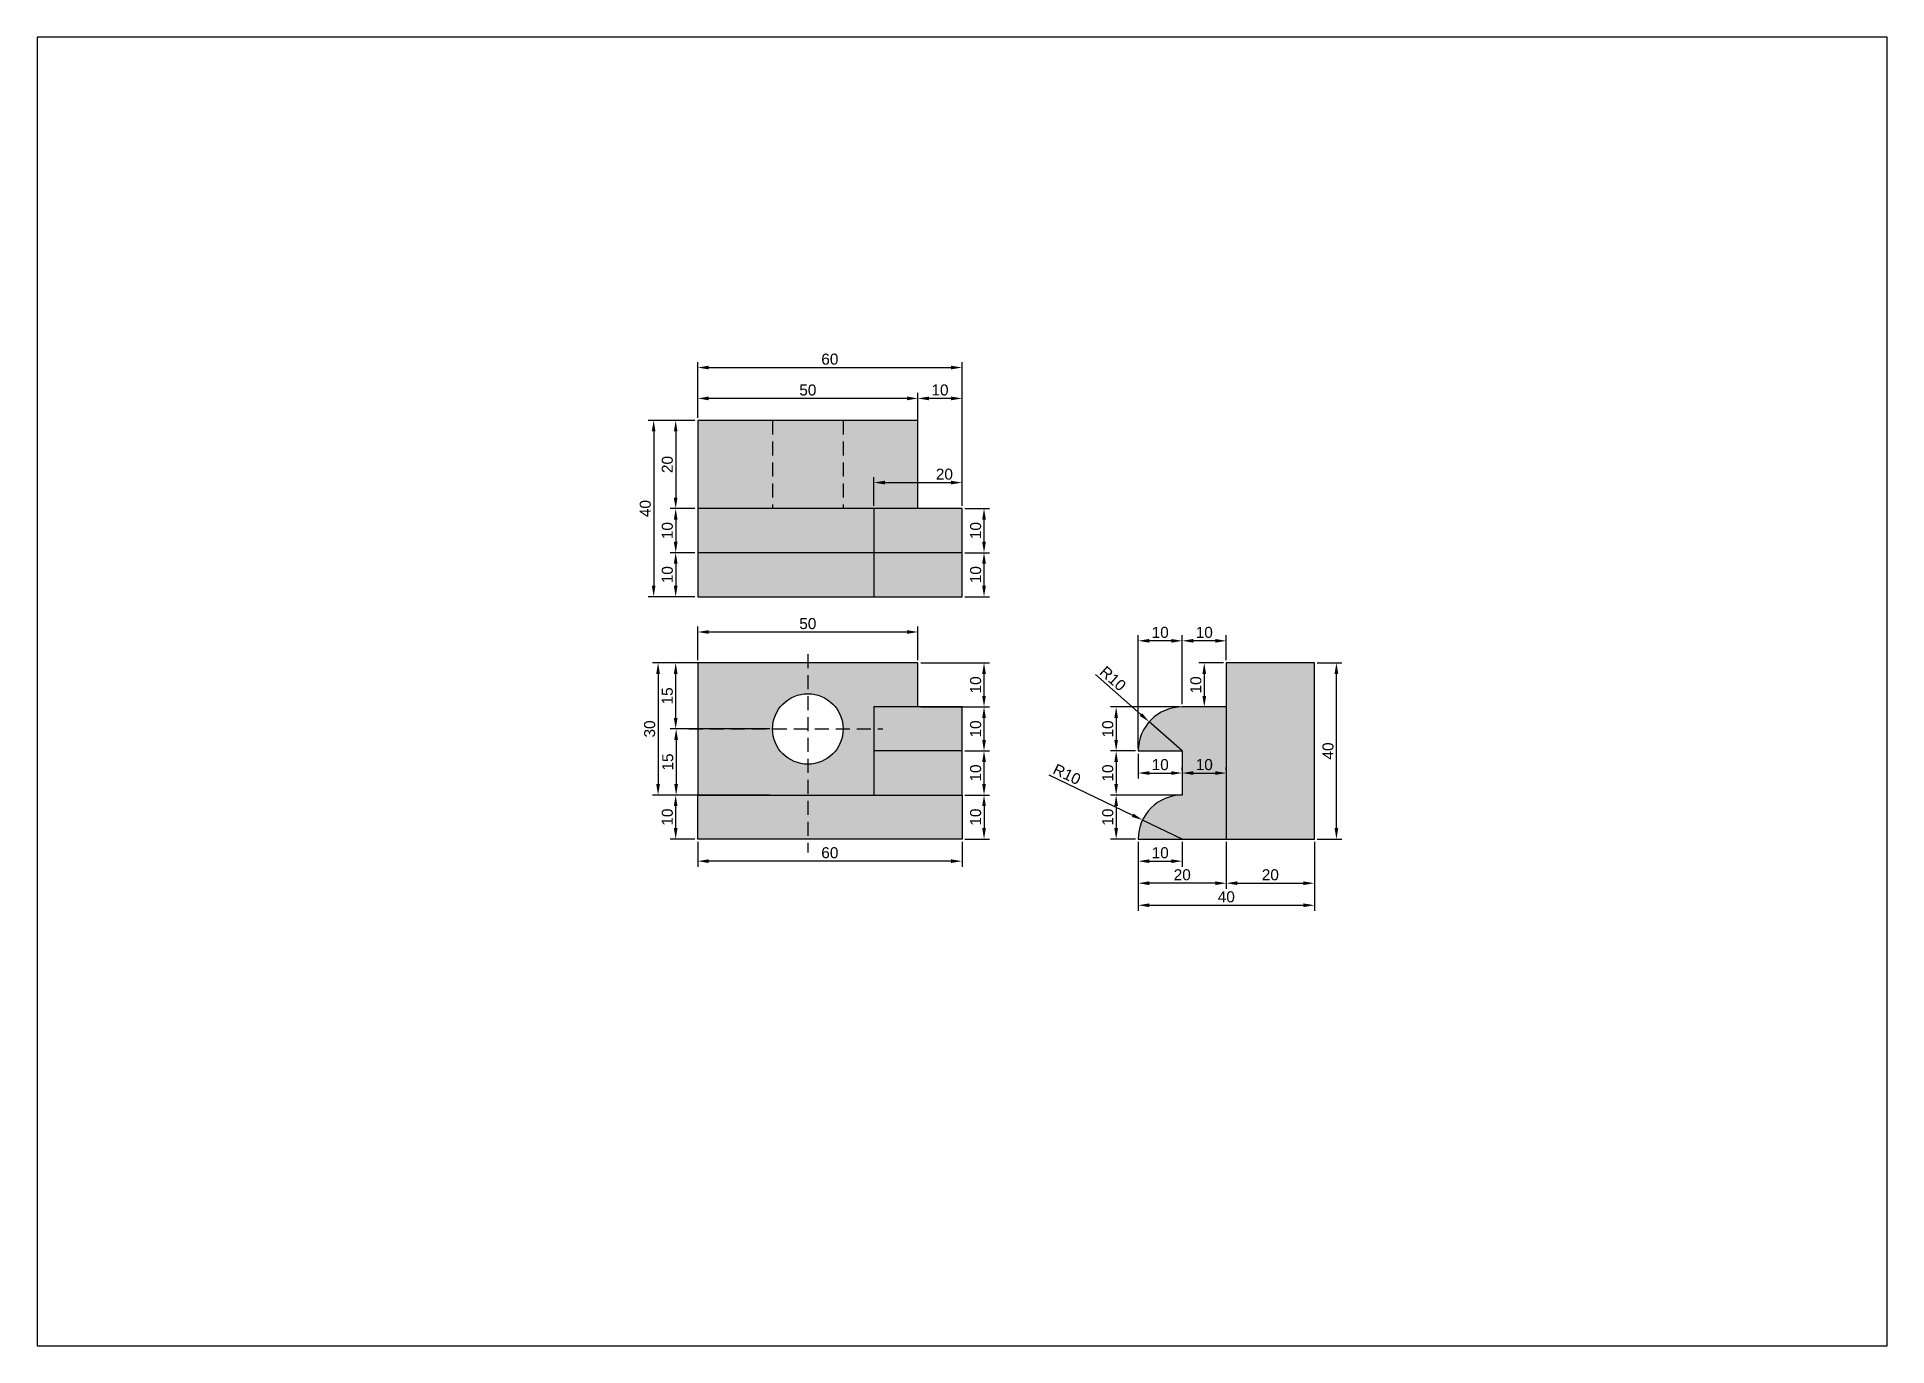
# Model space of a CAD drawing. Header units: millimetres. Extents: x 0 to 420, y 0 to 297.
import ezdxf

# ---------------------------------------------------------------- set-up
doc = ezdxf.new("R2010")
doc.units = ezdxf.units.MM
doc.linetypes.add('HIDDEN2', pattern=[4.7625, 3.175, -1.5875])
doc.styles.get("Standard").update_dxf_attribs({"font": 'arial.ttf'})
doc.dimstyles.new('ISO-25', dxfattribs={"dimtxt": 2.5, "dimasz": 2.5, "dimexe": 1.25, "dimexo": 0.625, "dimtad": 1, "dimtxsty": 'Standard', "dimcen": 2.5, "dimadec": 0, "dimazin": 0, "dimtfac": 1, "dimtmove": 0, "dimatfit": 3, "dimfxl": 1, "dimarcsym": 0})

# ---------------------------------------------------------------- blocks, each defined once
blk = doc.blocks.new('*D2')
at = {"color": 0, "lineweight": -2, "transparency": 16777216}
for p, q in [((150, 155.62), (150, 163.25)), ((197.5, 162), (152.5, 162)), ((200, 155.62), (200, 163.25))]:
    blk.add_line(p, q, dxfattribs=at)
at = {"color": 0, "transparency": 16777216}
for points in [[(152.5, 162.42), (152.5, 161.58), (150, 162)], [(197.5, 162.42), (197.5, 161.58), (200, 162)]]:
    blk.add_solid(points, dxfattribs=at)
at = {"layer": 'Defpoints', "color": 0, "transparency": 16777216}
for p in [(150, 162), (150, 155), (200, 155)]:
    blk.add_point(p, dxfattribs=at)
at = {"color": 0, "transparency": 16777216, "insert": (175, 163.9), "char_height": 2.5, "attachment_point": 5}
blk.add_mtext('50', dxfattribs=at)
blk = doc.blocks.new('*D3')
at = {"color": 0, "lineweight": -2, "transparency": 16777216}
for p, q in [((149.38, 155), (139.75, 155)), ((141, 152.5), (141, 127.5)), ((149.38, 125), (139.75, 125))]:
    blk.add_line(p, q, dxfattribs=at)
at = {"color": 0, "transparency": 16777216}
for points in [[(140.58, 152.5), (141.42, 152.5), (141, 155)], [(140.58, 127.5), (141.42, 127.5), (141, 125)]]:
    blk.add_solid(points, dxfattribs=at)
at = {"layer": 'Defpoints', "color": 0, "transparency": 16777216}
for p in [(150, 155), (141, 125), (150, 125)]:
    blk.add_point(p, dxfattribs=at)
at = {"color": 0, "transparency": 16777216, "insert": (139.1, 140), "char_height": 2.5, "attachment_point": 5, "rotation": 90}
blk.add_mtext('30', dxfattribs=at)
blk = doc.blocks.new('*D4')
at = {"color": 0, "lineweight": -2, "transparency": 16777216}
for p, q in [((200.63, 155), (216.25, 155)), ((215, 147.5), (215, 152.5)), ((200.63, 145), (216.25, 145))]:
    blk.add_line(p, q, dxfattribs=at)
at = {"color": 0, "transparency": 16777216}
for points in [[(214.58, 152.5), (215.42, 152.5), (215, 155)], [(214.58, 147.5), (215.42, 147.5), (215, 145)]]:
    blk.add_solid(points, dxfattribs=at)
at = {"layer": 'Defpoints', "color": 0, "transparency": 16777216}
for p in [(200, 155), (215, 155), (200, 145)]:
    blk.add_point(p, dxfattribs=at)
at = {"color": 0, "transparency": 16777216, "insert": (213.1, 150), "char_height": 2.5, "attachment_point": 5, "rotation": 90}
blk.add_mtext('10', dxfattribs=at)
blk = doc.blocks.new('*D5')
at = {"color": 0, "lineweight": -2, "transparency": 16777216}
for p, q in [((210.63, 145), (216.25, 145)), ((215, 137.5), (215, 142.5)), ((210.63, 135), (216.25, 135))]:
    blk.add_line(p, q, dxfattribs=at)
at = {"color": 0, "transparency": 16777216}
for points in [[(214.58, 142.5), (215.42, 142.5), (215, 145)], [(214.58, 137.5), (215.42, 137.5), (215, 135)]]:
    blk.add_solid(points, dxfattribs=at)
at = {"layer": 'Defpoints', "color": 0, "transparency": 16777216}
for p in [(210, 145), (215, 145), (210, 135)]:
    blk.add_point(p, dxfattribs=at)
at = {"color": 0, "transparency": 16777216, "insert": (213.1, 140), "char_height": 2.5, "attachment_point": 5, "rotation": 90}
blk.add_mtext('10', dxfattribs=at)
blk = doc.blocks.new('*D6')
at = {"color": 0, "lineweight": -2, "transparency": 16777216}
for p, q in [((210.63, 135), (216.25, 135)), ((215, 127.5), (215, 132.5)), ((210.63, 125), (216.25, 125))]:
    blk.add_line(p, q, dxfattribs=at)
at = {"color": 0, "transparency": 16777216}
for points in [[(214.58, 132.5), (215.42, 132.5), (215, 135)], [(214.58, 127.5), (215.42, 127.5), (215, 125)]]:
    blk.add_solid(points, dxfattribs=at)
at = {"layer": 'Defpoints', "color": 0, "transparency": 16777216}
for p in [(210, 135), (215, 135), (210, 125)]:
    blk.add_point(p, dxfattribs=at)
at = {"color": 0, "transparency": 16777216, "insert": (213.1, 130), "char_height": 2.5, "attachment_point": 5, "rotation": 90}
blk.add_mtext('10', dxfattribs=at)
blk = doc.blocks.new('*D7')
at = {"color": 0, "lineweight": -2, "transparency": 16777216}
for p, q in [((210.63, 125), (216.25, 125)), ((215, 122.5), (215, 117.5)), ((210.63, 115), (216.25, 115))]:
    blk.add_line(p, q, dxfattribs=at)
at = {"color": 0, "transparency": 16777216}
for points in [[(214.58, 122.5), (215.42, 122.5), (215, 125)], [(214.58, 117.5), (215.42, 117.5), (215, 115)]]:
    blk.add_solid(points, dxfattribs=at)
at = {"layer": 'Defpoints', "color": 0, "transparency": 16777216}
for p in [(210, 125), (210, 115), (215, 115)]:
    blk.add_point(p, dxfattribs=at)
at = {"color": 0, "transparency": 16777216, "insert": (213.1, 120), "char_height": 2.5, "attachment_point": 5, "rotation": 90}
blk.add_mtext('10', dxfattribs=at)
blk = doc.blocks.new('*D8')
at = {"color": 0, "lineweight": -2, "transparency": 16777216}
for p, q in [((150, 114.38), (150, 108.75)), ((210, 114.38), (210, 108.75)), ((207.5, 110), (152.5, 110))]:
    blk.add_line(p, q, dxfattribs=at)
at = {"color": 0, "transparency": 16777216}
for points in [[(152.5, 110.42), (152.5, 109.58), (150, 110)], [(207.5, 110.42), (207.5, 109.58), (210, 110)]]:
    blk.add_solid(points, dxfattribs=at)
at = {"layer": 'Defpoints', "color": 0, "transparency": 16777216}
for p in [(150, 115), (210, 115), (150, 110)]:
    blk.add_point(p, dxfattribs=at)
at = {"color": 0, "transparency": 16777216, "insert": (180, 111.9), "char_height": 2.5, "attachment_point": 5}
blk.add_mtext('60', dxfattribs=at)
blk = doc.blocks.new('*D9')
at = {"color": 0, "lineweight": -2, "transparency": 16777216}
for p, q in [((166.38, 140), (143.85, 140)), ((145.1, 137.5), (145.1, 127.5)), ((166.38, 125), (143.85, 125))]:
    blk.add_line(p, q, dxfattribs=at)
at = {"color": 0, "transparency": 16777216}
for points in [[(144.68, 137.5), (145.52, 137.5), (145.1, 140)], [(144.68, 127.5), (145.52, 127.5), (145.1, 125)]]:
    blk.add_solid(points, dxfattribs=at)
at = {"layer": 'Defpoints', "color": 0, "transparency": 16777216}
for p in [(167, 140), (145.1, 125), (167, 125)]:
    blk.add_point(p, dxfattribs=at)
at = {"color": 0, "transparency": 16777216, "insert": (143.2, 132.5), "char_height": 2.5, "attachment_point": 5, "rotation": 90}
blk.add_mtext('15', dxfattribs=at)
blk = doc.blocks.new('*D10')
at = {"color": 0, "lineweight": -2, "transparency": 16777216}
for p, q in [((165.38, 155), (143.75, 155)), ((145, 142.5), (145, 152.5)), ((165.38, 140), (143.75, 140))]:
    blk.add_line(p, q, dxfattribs=at)
at = {"color": 0, "transparency": 16777216}
for points in [[(144.58, 152.5), (145.42, 152.5), (145, 155)], [(144.58, 142.5), (145.42, 142.5), (145, 140)]]:
    blk.add_solid(points, dxfattribs=at)
at = {"layer": 'Defpoints', "color": 0, "transparency": 16777216}
for p in [(145, 155), (166, 155), (166, 140)]:
    blk.add_point(p, dxfattribs=at)
at = {"color": 0, "transparency": 16777216, "insert": (143.1, 147.5), "char_height": 2.5, "attachment_point": 5, "rotation": 90}
blk.add_mtext('15', dxfattribs=at)
blk = doc.blocks.new('*D11')
at = {"color": 0, "lineweight": -2, "transparency": 16777216}
for p, q in [((149.38, 125), (143.75, 125)), ((145, 117.5), (145, 122.5)), ((149.38, 115), (143.75, 115))]:
    blk.add_line(p, q, dxfattribs=at)
at = {"color": 0, "transparency": 16777216}
for points in [[(144.58, 122.5), (145.42, 122.5), (145, 125)], [(144.58, 117.5), (145.42, 117.5), (145, 115)]]:
    blk.add_solid(points, dxfattribs=at)
at = {"layer": 'Defpoints', "color": 0, "transparency": 16777216}
for p in [(145, 125), (150, 125), (150, 115)]:
    blk.add_point(p, dxfattribs=at)
at = {"color": 0, "transparency": 16777216, "insert": (143.1, 120), "char_height": 2.5, "attachment_point": 5, "rotation": 90}
blk.add_mtext('10', dxfattribs=at)
blk = doc.blocks.new('*D12')
at = {"color": 0, "lineweight": -2, "transparency": 16777216}
for p, q in [((150, 210.62), (150, 216.25)), ((197.5, 215), (152.5, 215)), ((200, 210.62), (200, 216.25))]:
    blk.add_line(p, q, dxfattribs=at)
at = {"color": 0, "transparency": 16777216}
for points in [[(152.5, 215.42), (152.5, 214.58), (150, 215)], [(197.5, 215.42), (197.5, 214.58), (200, 215)]]:
    blk.add_solid(points, dxfattribs=at)
at = {"layer": 'Defpoints', "color": 0, "transparency": 16777216}
for p in [(150, 215), (150, 210), (200, 210)]:
    blk.add_point(p, dxfattribs=at)
at = {"color": 0, "transparency": 16777216, "insert": (175, 216.9), "char_height": 2.5, "attachment_point": 5}
blk.add_mtext('50', dxfattribs=at)
blk = doc.blocks.new('*D13')
at = {"color": 0, "lineweight": -2, "transparency": 16777216}
for p, q in [((150, 210.62), (150, 223.25)), ((210, 210.62), (210, 223.25)), ((152.5, 222), (207.5, 222))]:
    blk.add_line(p, q, dxfattribs=at)
at = {"color": 0, "transparency": 16777216}
for points in [[(152.5, 222.42), (152.5, 221.58), (150, 222)], [(207.5, 222.42), (207.5, 221.58), (210, 222)]]:
    blk.add_solid(points, dxfattribs=at)
at = {"layer": 'Defpoints', "color": 0, "transparency": 16777216}
for p in [(210, 222), (150, 210), (210, 210)]:
    blk.add_point(p, dxfattribs=at)
at = {"color": 0, "transparency": 16777216, "insert": (180, 223.9), "char_height": 2.5, "attachment_point": 5}
blk.add_mtext('60', dxfattribs=at)
blk = doc.blocks.new('*D14')
at = {"color": 0, "lineweight": -2, "transparency": 16777216}
for p, q in [((200, 190.62), (200, 216.25)), ((207.5, 215), (202.5, 215)), ((210, 190.62), (210, 216.25))]:
    blk.add_line(p, q, dxfattribs=at)
at = {"color": 0, "transparency": 16777216}
for points in [[(202.5, 215.42), (202.5, 214.58), (200, 215)], [(207.5, 215.42), (207.5, 214.58), (210, 215)]]:
    blk.add_solid(points, dxfattribs=at)
at = {"layer": 'Defpoints', "color": 0, "transparency": 16777216}
for p in [(200, 215), (200, 190), (210, 190)]:
    blk.add_point(p, dxfattribs=at)
at = {"color": 0, "transparency": 16777216, "insert": (205, 216.9), "char_height": 2.5, "attachment_point": 5}
blk.add_mtext('10', dxfattribs=at)
blk = doc.blocks.new('*D15')
at = {"color": 0, "lineweight": -2, "transparency": 16777216}
for p, q in [((210.63, 190), (216.25, 190)), ((215, 182.5), (215, 187.5)), ((210.63, 180), (216.25, 180))]:
    blk.add_line(p, q, dxfattribs=at)
at = {"color": 0, "transparency": 16777216}
for points in [[(214.58, 187.5), (215.42, 187.5), (215, 190)], [(214.58, 182.5), (215.42, 182.5), (215, 180)]]:
    blk.add_solid(points, dxfattribs=at)
at = {"layer": 'Defpoints', "color": 0, "transparency": 16777216}
for p in [(210, 190), (215, 190), (210, 180)]:
    blk.add_point(p, dxfattribs=at)
at = {"color": 0, "transparency": 16777216, "insert": (213.1, 185), "char_height": 2.5, "attachment_point": 5, "rotation": 90}
blk.add_mtext('10', dxfattribs=at)
blk = doc.blocks.new('*D16')
at = {"color": 0, "lineweight": -2, "transparency": 16777216}
for p, q in [((210.63, 180), (216.25, 180)), ((215, 172.5), (215, 177.5)), ((210.63, 170), (216.25, 170))]:
    blk.add_line(p, q, dxfattribs=at)
at = {"color": 0, "transparency": 16777216}
for points in [[(214.58, 177.5), (215.42, 177.5), (215, 180)], [(214.58, 172.5), (215.42, 172.5), (215, 170)]]:
    blk.add_solid(points, dxfattribs=at)
at = {"layer": 'Defpoints', "color": 0, "transparency": 16777216}
for p in [(210, 180), (215, 180), (210, 170)]:
    blk.add_point(p, dxfattribs=at)
at = {"color": 0, "transparency": 16777216, "insert": (213.1, 175), "char_height": 2.5, "attachment_point": 5, "rotation": 90}
blk.add_mtext('10', dxfattribs=at)
blk = doc.blocks.new('*D17')
at = {"color": 0, "lineweight": -2, "transparency": 16777216}
for p, q in [((190, 190.62), (190, 197.15)), ((192.5, 195.9), (207.5, 195.9)), ((210, 190.62), (210, 197.15))]:
    blk.add_line(p, q, dxfattribs=at)
at = {"color": 0, "transparency": 16777216}
for points in [[(192.5, 196.32), (192.5, 195.48), (190, 195.9)], [(207.5, 196.32), (207.5, 195.48), (210, 195.9)]]:
    blk.add_solid(points, dxfattribs=at)
at = {"layer": 'Defpoints', "color": 0, "transparency": 16777216}
for p in [(210, 195.9), (190, 190), (210, 190)]:
    blk.add_point(p, dxfattribs=at)
at = {"color": 0, "transparency": 16777216, "insert": (206, 197.8), "char_height": 2.5, "attachment_point": 5}
blk.add_mtext('20', dxfattribs=at)
blk = doc.blocks.new('*D18')
at = {"color": 0, "lineweight": -2, "transparency": 16777216}
for p, q in [((149.38, 210), (143.75, 210)), ((145, 207.5), (145, 192.5)), ((149.38, 190), (143.75, 190))]:
    blk.add_line(p, q, dxfattribs=at)
at = {"color": 0, "transparency": 16777216}
for points in [[(144.58, 207.5), (145.42, 207.5), (145, 210)], [(144.58, 192.5), (145.42, 192.5), (145, 190)]]:
    blk.add_solid(points, dxfattribs=at)
at = {"layer": 'Defpoints', "color": 0, "transparency": 16777216}
for p in [(150, 210), (145, 190), (150, 190)]:
    blk.add_point(p, dxfattribs=at)
at = {"color": 0, "transparency": 16777216, "insert": (143.1, 200), "char_height": 2.5, "attachment_point": 5, "rotation": 90}
blk.add_mtext('20', dxfattribs=at)
blk = doc.blocks.new('*D19')
at = {"color": 0, "lineweight": -2, "transparency": 16777216}
for p, q in [((149.38, 190), (143.75, 190)), ((145, 187.5), (145, 182.5)), ((149.38, 180), (143.75, 180))]:
    blk.add_line(p, q, dxfattribs=at)
at = {"color": 0, "transparency": 16777216}
for points in [[(144.58, 187.5), (145.42, 187.5), (145, 190)], [(144.58, 182.5), (145.42, 182.5), (145, 180)]]:
    blk.add_solid(points, dxfattribs=at)
at = {"layer": 'Defpoints', "color": 0, "transparency": 16777216}
for p in [(150, 190), (145, 180), (150, 180)]:
    blk.add_point(p, dxfattribs=at)
at = {"color": 0, "transparency": 16777216, "insert": (143.1, 185), "char_height": 2.5, "attachment_point": 5, "rotation": 90}
blk.add_mtext('10', dxfattribs=at)
blk = doc.blocks.new('*D20')
at = {"color": 0, "lineweight": -2, "transparency": 16777216}
for p, q in [((149.38, 180), (143.75, 180)), ((145, 177.5), (145, 172.5)), ((149.38, 170), (143.75, 170))]:
    blk.add_line(p, q, dxfattribs=at)
at = {"color": 0, "transparency": 16777216}
for points in [[(144.58, 177.5), (145.42, 177.5), (145, 180)], [(144.58, 172.5), (145.42, 172.5), (145, 170)]]:
    blk.add_solid(points, dxfattribs=at)
at = {"layer": 'Defpoints', "color": 0, "transparency": 16777216}
for p in [(150, 180), (145, 170), (150, 170)]:
    blk.add_point(p, dxfattribs=at)
at = {"color": 0, "transparency": 16777216, "insert": (143.1, 175), "char_height": 2.5, "attachment_point": 5, "rotation": 90}
blk.add_mtext('10', dxfattribs=at)
blk = doc.blocks.new('*D21')
at = {"color": 0, "lineweight": -2, "transparency": 16777216}
for p, q in [((149.38, 210), (138.75, 210)), ((140, 207.5), (140, 172.5)), ((149.38, 170), (138.75, 170))]:
    blk.add_line(p, q, dxfattribs=at)
at = {"color": 0, "transparency": 16777216}
for points in [[(139.58, 207.5), (140.42, 207.5), (140, 210)], [(139.58, 172.5), (140.42, 172.5), (140, 170)]]:
    blk.add_solid(points, dxfattribs=at)
at = {"layer": 'Defpoints', "color": 0, "transparency": 16777216}
for p in [(150, 210), (140, 170), (150, 170)]:
    blk.add_point(p, dxfattribs=at)
at = {"color": 0, "transparency": 16777216, "insert": (138.1, 190), "char_height": 2.5, "attachment_point": 5, "rotation": 90}
blk.add_mtext('40', dxfattribs=at)
blk = doc.blocks.new('*D23')
at = {"color": 0, "lineweight": -2, "transparency": 16777216}
for p, q in [((250, 114.38), (250, 98.75)), ((290, 114.38), (290, 98.75)), ((252.5, 100), (287.5, 100))]:
    blk.add_line(p, q, dxfattribs=at)
at = {"color": 0, "transparency": 16777216}
for points in [[(252.5, 100.42), (252.5, 99.58), (250, 100)], [(287.5, 100.42), (287.5, 99.58), (290, 100)]]:
    blk.add_solid(points, dxfattribs=at)
at = {"layer": 'Defpoints', "color": 0, "transparency": 16777216}
for p in [(250, 115), (290, 115), (290, 100)]:
    blk.add_point(p, dxfattribs=at)
at = {"color": 0, "transparency": 16777216, "insert": (270, 101.9), "char_height": 2.5, "attachment_point": 5}
blk.add_mtext('40', dxfattribs=at)
blk = doc.blocks.new('*D24')
at = {"color": 0, "lineweight": -2, "transparency": 16777216}
for p, q in [((270, 114.38), (270, 103.75)), ((290, 114.38), (290, 103.75)), ((272.5, 105), (287.5, 105))]:
    blk.add_line(p, q, dxfattribs=at)
at = {"color": 0, "transparency": 16777216}
for points in [[(272.5, 105.42), (272.5, 104.58), (270, 105)], [(287.5, 105.42), (287.5, 104.58), (290, 105)]]:
    blk.add_solid(points, dxfattribs=at)
at = {"layer": 'Defpoints', "color": 0, "transparency": 16777216}
for p in [(270, 115), (290, 115), (290, 105)]:
    blk.add_point(p, dxfattribs=at)
at = {"color": 0, "transparency": 16777216, "insert": (280, 106.9), "char_height": 2.5, "attachment_point": 5}
blk.add_mtext('20', dxfattribs=at)
blk = doc.blocks.new('*D25')
at = {"color": 0, "lineweight": -2, "transparency": 16777216}
for p, q in [((250, 114.38), (250, 103.75)), ((270, 114.38), (270, 103.75)), ((267.5, 105), (252.5, 105))]:
    blk.add_line(p, q, dxfattribs=at)
at = {"color": 0, "transparency": 16777216}
for points in [[(252.5, 105.42), (252.5, 104.58), (250, 105)], [(267.5, 105.42), (267.5, 104.58), (270, 105)]]:
    blk.add_solid(points, dxfattribs=at)
at = {"layer": 'Defpoints', "color": 0, "transparency": 16777216}
for p in [(250, 115), (270, 115), (250, 105)]:
    blk.add_point(p, dxfattribs=at)
at = {"color": 0, "transparency": 16777216, "insert": (260, 106.9), "char_height": 2.5, "attachment_point": 5}
blk.add_mtext('20', dxfattribs=at)
blk = doc.blocks.new('*D26')
at = {"color": 0, "lineweight": -2, "transparency": 16777216}
for p, q in [((250, 114.38), (250, 108.75)), ((260, 114.38), (260, 108.75)), ((252.5, 110), (257.5, 110))]:
    blk.add_line(p, q, dxfattribs=at)
at = {"color": 0, "transparency": 16777216}
for points in [[(252.5, 110.42), (252.5, 109.58), (250, 110)], [(257.5, 110.42), (257.5, 109.58), (260, 110)]]:
    blk.add_solid(points, dxfattribs=at)
at = {"layer": 'Defpoints', "color": 0, "transparency": 16777216}
for p in [(250, 115), (260, 115), (260, 110)]:
    blk.add_point(p, dxfattribs=at)
at = {"color": 0, "transparency": 16777216, "insert": (255, 111.9), "char_height": 2.5, "attachment_point": 5}
blk.add_mtext('10', dxfattribs=at)
blk = doc.blocks.new('*D27')
at = {"color": 0, "lineweight": -2, "transparency": 16777216}
for p, q in [((260, 130.62), (260, 131.25)), ((270, 130.62), (270, 131.25)), ((262.5, 130), (267.5, 130))]:
    blk.add_line(p, q, dxfattribs=at)
at = {"color": 0, "transparency": 16777216}
for points in [[(262.5, 130.42), (262.5, 129.58), (260, 130)], [(267.5, 130.42), (267.5, 129.58), (270, 130)]]:
    blk.add_solid(points, dxfattribs=at)
at = {"layer": 'Defpoints', "color": 0, "transparency": 16777216}
for p in [(260, 130), (270, 130), (270, 130)]:
    blk.add_point(p, dxfattribs=at)
at = {"color": 0, "transparency": 16777216, "insert": (265, 131.9), "char_height": 2.5, "attachment_point": 5}
blk.add_mtext('10', dxfattribs=at)
blk = doc.blocks.new('*D28')
at = {"color": 0, "lineweight": -2, "transparency": 16777216}
for p, q in [((250, 134.38), (250, 128.75)), ((260, 134.38), (260, 128.75)), ((252.5, 130), (257.5, 130))]:
    blk.add_line(p, q, dxfattribs=at)
at = {"color": 0, "transparency": 16777216}
for points in [[(252.5, 130.42), (252.5, 129.58), (250, 130)], [(257.5, 130.42), (257.5, 129.58), (260, 130)]]:
    blk.add_solid(points, dxfattribs=at)
at = {"layer": 'Defpoints', "color": 0, "transparency": 16777216}
for p in [(250, 135), (260, 135), (260, 130)]:
    blk.add_point(p, dxfattribs=at)
at = {"color": 0, "transparency": 16777216, "insert": (255, 131.9), "char_height": 2.5, "attachment_point": 5}
blk.add_mtext('10', dxfattribs=at)
blk = doc.blocks.new('*D29')
at = {"color": 0, "lineweight": -2, "transparency": 16777216}
for p, q in [((269.38, 155), (263.75, 155)), ((265, 152.5), (265, 147.5)), ((269.38, 145), (263.75, 145))]:
    blk.add_line(p, q, dxfattribs=at)
at = {"color": 0, "transparency": 16777216}
for points in [[(264.58, 152.5), (265.42, 152.5), (265, 155)], [(264.58, 147.5), (265.42, 147.5), (265, 145)]]:
    blk.add_solid(points, dxfattribs=at)
at = {"layer": 'Defpoints', "color": 0, "transparency": 16777216}
for p in [(270, 155), (265, 145), (270, 145)]:
    blk.add_point(p, dxfattribs=at)
at = {"color": 0, "transparency": 16777216, "insert": (263.1, 150), "char_height": 2.5, "attachment_point": 5, "rotation": 90}
blk.add_mtext('10', dxfattribs=at)
blk = doc.blocks.new('*D30')
at = {"color": 0, "lineweight": -2, "transparency": 16777216}
for p, q in [((260, 145.62), (260, 161.25)), ((267.5, 160), (262.5, 160)), ((270, 155.62), (270, 161.25))]:
    blk.add_line(p, q, dxfattribs=at)
at = {"color": 0, "transparency": 16777216}
for points in [[(262.5, 160.42), (262.5, 159.58), (260, 160)], [(267.5, 160.42), (267.5, 159.58), (270, 160)]]:
    blk.add_solid(points, dxfattribs=at)
at = {"layer": 'Defpoints', "color": 0, "transparency": 16777216}
for p in [(260, 160), (270, 155), (260, 145)]:
    blk.add_point(p, dxfattribs=at)
at = {"color": 0, "transparency": 16777216, "insert": (265, 161.9), "char_height": 2.5, "attachment_point": 5}
blk.add_mtext('10', dxfattribs=at)
blk = doc.blocks.new('*D31')
at = {"color": 0, "lineweight": -2, "transparency": 16777216}
for p, q in [((250, 135.62), (250, 161.25)), ((257.5, 160), (252.5, 160)), ((260, 145.62), (260, 161.25))]:
    blk.add_line(p, q, dxfattribs=at)
at = {"color": 0, "transparency": 16777216}
for points in [[(252.5, 160.42), (252.5, 159.58), (250, 160)], [(257.5, 160.42), (257.5, 159.58), (260, 160)]]:
    blk.add_solid(points, dxfattribs=at)
at = {"layer": 'Defpoints', "color": 0, "transparency": 16777216}
for p in [(250, 160), (260, 145), (250, 135)]:
    blk.add_point(p, dxfattribs=at)
at = {"color": 0, "transparency": 16777216, "insert": (255, 161.9), "char_height": 2.5, "attachment_point": 5}
blk.add_mtext('10', dxfattribs=at)
blk = doc.blocks.new('*D32')
at = {"color": 0, "lineweight": -2, "transparency": 16777216}
for p, q in [((259.38, 145), (243.75, 145)), ((245, 142.5), (245, 137.5)), ((249.38, 135), (243.75, 135))]:
    blk.add_line(p, q, dxfattribs=at)
at = {"color": 0, "transparency": 16777216}
for points in [[(244.58, 142.5), (245.42, 142.5), (245, 145)], [(244.58, 137.5), (245.42, 137.5), (245, 135)]]:
    blk.add_solid(points, dxfattribs=at)
at = {"layer": 'Defpoints', "color": 0, "transparency": 16777216}
for p in [(260, 145), (245, 135), (250, 135)]:
    blk.add_point(p, dxfattribs=at)
at = {"color": 0, "transparency": 16777216, "insert": (243.1, 140), "char_height": 2.5, "attachment_point": 5, "rotation": 90}
blk.add_mtext('10', dxfattribs=at)
blk = doc.blocks.new('*D33')
at = {"color": 0, "lineweight": -2, "transparency": 16777216}
for p, q in [((249.38, 135), (243.75, 135)), ((245, 132.5), (245, 127.5)), ((259.38, 125), (243.75, 125))]:
    blk.add_line(p, q, dxfattribs=at)
at = {"color": 0, "transparency": 16777216}
for points in [[(244.58, 132.5), (245.42, 132.5), (245, 135)], [(244.58, 127.5), (245.42, 127.5), (245, 125)]]:
    blk.add_solid(points, dxfattribs=at)
at = {"layer": 'Defpoints', "color": 0, "transparency": 16777216}
for p in [(250, 135), (245, 125), (260, 125)]:
    blk.add_point(p, dxfattribs=at)
at = {"color": 0, "transparency": 16777216, "insert": (243.1, 130), "char_height": 2.5, "attachment_point": 5, "rotation": 90}
blk.add_mtext('10', dxfattribs=at)
blk = doc.blocks.new('*D34')
at = {"color": 0, "lineweight": -2, "transparency": 16777216}
for p, q in [((259.38, 125), (243.75, 125)), ((245, 122.5), (245, 117.5)), ((249.38, 115), (243.75, 115))]:
    blk.add_line(p, q, dxfattribs=at)
at = {"color": 0, "transparency": 16777216}
for points in [[(244.58, 122.5), (245.42, 122.5), (245, 125)], [(244.58, 117.5), (245.42, 117.5), (245, 115)]]:
    blk.add_solid(points, dxfattribs=at)
at = {"layer": 'Defpoints', "color": 0, "transparency": 16777216}
for p in [(260, 125), (245, 115), (250, 115)]:
    blk.add_point(p, dxfattribs=at)
at = {"color": 0, "transparency": 16777216, "insert": (243.1, 120), "char_height": 2.5, "attachment_point": 5, "rotation": 90}
blk.add_mtext('10', dxfattribs=at)
blk = doc.blocks.new('*D35')
at = {"color": 0, "lineweight": -2, "transparency": 16777216}
for p, q in [((290.63, 155), (296.25, 155)), ((295, 117.5), (295, 152.5)), ((290.63, 115), (296.25, 115))]:
    blk.add_line(p, q, dxfattribs=at)
at = {"color": 0, "transparency": 16777216}
for points in [[(294.58, 152.5), (295.42, 152.5), (295, 155)], [(294.58, 117.5), (295.42, 117.5), (295, 115)]]:
    blk.add_solid(points, dxfattribs=at)
at = {"layer": 'Defpoints', "color": 0, "transparency": 16777216}
for p in [(290, 155), (295, 155), (290, 115)]:
    blk.add_point(p, dxfattribs=at)
at = {"color": 0, "transparency": 16777216, "insert": (293.1, 135), "char_height": 2.5, "attachment_point": 5, "rotation": 90}
blk.add_mtext('40', dxfattribs=at)
blk = doc.blocks.new('*D36')
at = {"color": 0, "lineweight": -2, "transparency": 16777216}
for p, q in [((240.29, 152.39), (250.63, 143.27)), ((260, 135), (252.5, 141.62))]:
    blk.add_line(p, q, dxfattribs=at)
at = {"color": 0, "transparency": 16777216}
blk.add_solid([(250.9, 143.58), (250.35, 142.96), (252.5, 141.62)], dxfattribs=at)
at = {"layer": 'Defpoints', "color": 0, "transparency": 16777216}
for p in [(252.5, 141.62), (260, 135)]:
    blk.add_point(p, dxfattribs=at)
at = {"color": 0, "transparency": 16777216, "insert": (244.26, 151.43), "char_height": 2.5, "attachment_point": 5, "rotation": 318.5763}
blk.add_mtext('R10', dxfattribs=at)
blk = doc.blocks.new('*D37')
at = {"color": 0, "lineweight": -2, "transparency": 16777216}
for p, q in [((229.75, 129.57), (248.74, 120.42)), ((260, 115), (250.99, 119.34))]:
    blk.add_line(p, q, dxfattribs=at)
at = {"color": 0, "transparency": 16777216}
blk.add_solid([(248.92, 120.8), (248.56, 120.05), (250.99, 119.34)], dxfattribs=at)
at = {"layer": 'Defpoints', "color": 0, "transparency": 16777216}
for p in [(250.99, 119.34), (260, 115)]:
    blk.add_point(p, dxfattribs=at)
at = {"color": 0, "transparency": 16777216, "insert": (233.82, 129.71), "char_height": 2.5, "attachment_point": 5, "rotation": 334.29}
blk.add_mtext('R10', dxfattribs=at)

msp = doc.modelspace()

# ---------------------------------------------------------------- hatches: boundary and pattern name
at = {"true_color": 0xcd2027}
h = msp.add_hatch(color=242, dxfattribs=at)
h.dxf.hatch_style = 1
h.paths.add_polyline_path([(200, 190), (200, 210), (150, 210), (150, 190)])
at = {"true_color": 0x636466}
h = msp.add_hatch(color=251, dxfattribs=at)
h.dxf.hatch_style = 1
h.paths.add_polyline_path([(150, 190), (150, 180), (190, 180), (190, 190)])
at = {"true_color": 0x139b48}
h = msp.add_hatch(color=114, dxfattribs=at)
h.dxf.hatch_style = 1
h.paths.add_polyline_path([(190, 180), (210, 180), (210, 190), (190, 190)])
at = {"true_color": 0x000000}
h = msp.add_hatch(color=18, dxfattribs=at)
h.dxf.hatch_style = 1
h.set_gradient(color2=(149, 56, 9), name='INVCURVED')
h.paths.add_polyline_path([(190, 170), (190, 180), (150, 180), (150, 170)])
h = msp.add_hatch(color=18, dxfattribs=at)
h.dxf.hatch_style = 1
h.set_gradient(color2=(109, 29, 106), name='INVCURVED')
h.paths.add_polyline_path([(210, 180), (190, 180), (190, 170), (210, 170)])
at = {"true_color": 0x105689}
h = msp.add_hatch(color=146, dxfattribs=at)
h.dxf.hatch_style = 1
h.paths.add_polyline_path([(190, 145), (200, 145), (200, 155), (150, 155), (150, 125), (190, 125), (190, 135)])
h.paths.add_polyline_path([(183, 140, -1), (167, 140, -1)], flags=16)
at = {"true_color": 0x0b3a5b}
h = msp.add_hatch(color=148, dxfattribs=at)
h.dxf.hatch_style = 1
h.paths.add_polyline_path([(190, 145), (200, 145), (200, 155), (150, 155), (150, 125), (190, 125), (190, 135)])
h.paths.add_polyline_path([(183, 140, -1), (167, 140, -1)], flags=16)
at = {"true_color": 0x1d588b}
h = msp.add_hatch(color=146, dxfattribs=at)
h.dxf.hatch_style = 1
h.paths.add_polyline_path([(270, 115), (290, 115), (290, 155), (270, 155)])
at = {"true_color": 0x93278f}
h = msp.add_hatch(color=217, dxfattribs=at)
h.dxf.hatch_style = 1
h.paths.add_polyline_path([(210, 135), (210, 145), (190, 145), (190, 135)])
at = {"true_color": 0x2c1620}
h = msp.add_hatch(color=250, dxfattribs=at)
h.dxf.hatch_style = 1
h.paths.add_polyline_path([(260, 135), (260, 125, 0.4142136), (250, 115), (270, 115), (270, 145), (260, 145, 0.4142136), (250, 135)])
at = {"true_color": 0x0c5551}
h = msp.add_hatch(color=138, dxfattribs=at)
h.dxf.hatch_style = 1
h.paths.add_polyline_path([(210, 125), (210, 135), (190, 135), (190, 125)])
at = {"true_color": 0xf26722}
h = msp.add_hatch(color=30, dxfattribs=at)
h.dxf.hatch_style = 1
h.paths.add_polyline_path([(210, 115), (210, 125), (150, 125), (150, 115)])
at = {"true_color": 0x953809}
h = msp.add_hatch(color=24, dxfattribs=at)
h.dxf.hatch_style = 1
h.paths.add_polyline_path([(150, 125), (150, 115), (210, 115), (210, 125)])

# ---------------------------------------------------------------- linework, layer by layer
at = {"color": 18, "true_color": 0x000000}
for p, q in [((200, 210), (150, 210)), ((150, 210), (150, 190)), ((200, 190), (200, 210)), ((210, 190), (150, 190)), ((150, 190), (150, 180)), ((190, 190), (190, 170)), ((210, 180), (210, 190)), ((210, 180), (150, 180)), ((150, 180), (150, 170)), ((210, 170), (210, 180)), ((150, 170), (210, 170)), ((200, 155), (150, 155)), ((150, 155), (150, 125)), ((200, 145), (200, 155)), ((290, 155), (270, 155)), ((270, 155), (270, 115)), ((290, 115), (290, 155)), ((210, 145), (190, 145)), ((190, 145), (190, 135)), ((210, 135), (210, 145)), ((270, 145), (260, 145)), ((210, 135), (190, 135)), ((190, 135), (190, 125)), ((210, 125), (210, 135)), ((250, 135), (250, 135)), ((250, 135), (260, 135)), ((260, 135), (260, 125)), ((150, 125), (210, 125)), ((150, 115), (150, 125)), ((210, 125), (210, 115)), ((260, 125), (260, 125)), ((210, 115), (150, 115)), ((250, 115), (290, 115)), ((250, 115), (250, 115))]:
    msp.add_line(p, q, dxfattribs=at)
at = {"color": 18, "linetype": 'HIDDEN2', "true_color": 0x000000}
for p, q in [((167, 210), (167, 190)), ((183, 210), (183, 190)), ((175, 157), (175, 112)), ((148, 140), (192, 140))]:
    msp.add_line(p, q, dxfattribs=at)
msp.add_lwpolyline([(0, 0), (420, 0), (420, 297), (0, 297)], close=True)
at = {"color": 18, "true_color": 0x000000}
msp.add_circle((175, 140), 8, dxfattribs=at)
for centre in [(260, 135), (260, 115)]:
    msp.add_arc(centre, 10, 90, 180, dxfattribs=at)

# ---------------------------------------------------------------- dimensions: what is measured, and where the dimension line sits
for base, p1, p2, picture, middle in [((210, 222), (150, 210), (210, 210), '*D13', (180, 223.901)), ((150, 215), (200, 210), (150, 210), '*D12', (175, 216.901)), ((250, 160), (260, 145), (250, 135), '*D31', (255, 161.901)), ((260, 160), (270, 155), (260, 145), '*D30', (265, 161.901)), ((150, 110), (210, 115), (150, 115), '*D8', (180, 111.901)), ((290, 100), (250, 115), (290, 115), '*D23', (270, 101.901)), ((250, 105), (270, 115), (250, 115), '*D25', (260, 106.901)), ((260, 110), (250, 115), (260, 115), '*D26', (255, 111.901)), ((290, 105), (270, 115), (290, 115), '*D24', (280, 106.901))]:
    dim = msp.add_linear_dim(base=base, p1=p1, p2=p2, dimstyle='ISO-25')
    dim.commit()
    dim.dimension.update_dxf_attribs({"geometry": picture, "text_midpoint": middle})
for base, p1, p2, picture, middle in [((200, 215), (210, 190), (200, 190), '*D14', (205, 215)), ((210, 195.901), (190, 190), (210, 190), '*D17', (206, 195.901)), ((150, 162), (200, 155), (150, 155), '*D2', (175, 162)), ((260, 130), (250, 135), (260, 135), '*D28', (255, 130))]:
    dim = msp.add_linear_dim(base=base, p1=p1, p2=p2, dimstyle='ISO-25')
    dim.commit()
    dim.dimension.update_dxf_attribs({"geometry": picture, "text_midpoint": middle, "dimtype": 160})
for base, p1, p2, picture, middle in [((140, 170), (150, 210), (150, 170), '*D21', (138.099, 190)), ((145, 190), (150, 210), (150, 190), '*D18', (143.099, 200)), ((145, 180), (150, 190), (150, 180), '*D19', (143.099, 185)), ((215, 190), (210, 180), (210, 190), '*D15', (213.099, 185)), ((145, 170), (150, 180), (150, 170), '*D20', (143.099, 175)), ((215, 180), (210, 170), (210, 180), '*D16', (213.099, 175)), ((145, 155), (166, 140), (166, 155), '*D10', (143.099, 147.5)), ((215, 155), (200, 145), (200, 155), '*D4', (213.099, 150)), ((265, 145), (270, 155), (270, 145), '*D29', (263.099, 150)), ((295, 155), (290, 115), (290, 155), '*D35', (293.099, 135)), ((215, 145), (210, 135), (210, 145), '*D5', (213.099, 140)), ((245, 135), (260, 145), (250, 135), '*D32', (243.099, 140)), ((215, 135), (210, 125), (210, 135), '*D6', (213.099, 130)), ((245, 125), (250, 135), (260, 125), '*D33', (243.099, 130)), ((145, 125), (150, 115), (150, 125), '*D11', (143.099, 120)), ((215, 115), (210, 125), (210, 115), '*D7', (213.099, 120)), ((245, 115), (260, 125), (250, 115), '*D34', (243.099, 120))]:
    dim = msp.add_linear_dim(base=base, p1=p1, p2=p2, angle=90, dimstyle='ISO-25')
    dim.commit()
    dim.dimension.update_dxf_attribs({"geometry": picture, "text_midpoint": middle})
for base, p1, p2, picture, middle in [((141, 125), (150, 155), (150, 125), '*D3', (141, 140)), ((145.099, 125), (167, 140), (167, 125), '*D9', (145.099, 132.5))]:
    dim = msp.add_linear_dim(base=base, p1=p1, p2=p2, angle=90, dimstyle='ISO-25')
    dim.commit()
    dim.dimension.update_dxf_attribs({"geometry": picture, "text_midpoint": middle, "dimtype": 160})
for center, mpoint, picture, middle in [((260, 135), (252.502, 141.616), '*D36', (243, 150)), ((260, 115), (250.99, 119.338), '*D37', (233, 128))]:
    dim = msp.add_radius_dim(center=center, mpoint=mpoint, dimstyle='ISO-25')
    dim.commit()
    dim.dimension.update_dxf_attribs({"geometry": picture, "text_midpoint": middle, "dimtype": 164})
dim = msp.add_linear_dim(base=(270, 130), p1=(260, 130), p2=(270, 130), dimstyle='ISO-25', dxfattribs=at)
dim.commit()
dim.dimension.update_dxf_attribs({"geometry": '*D27', "text_midpoint": (265, 131.901)})

doc.saveas('drawing.dxf')
